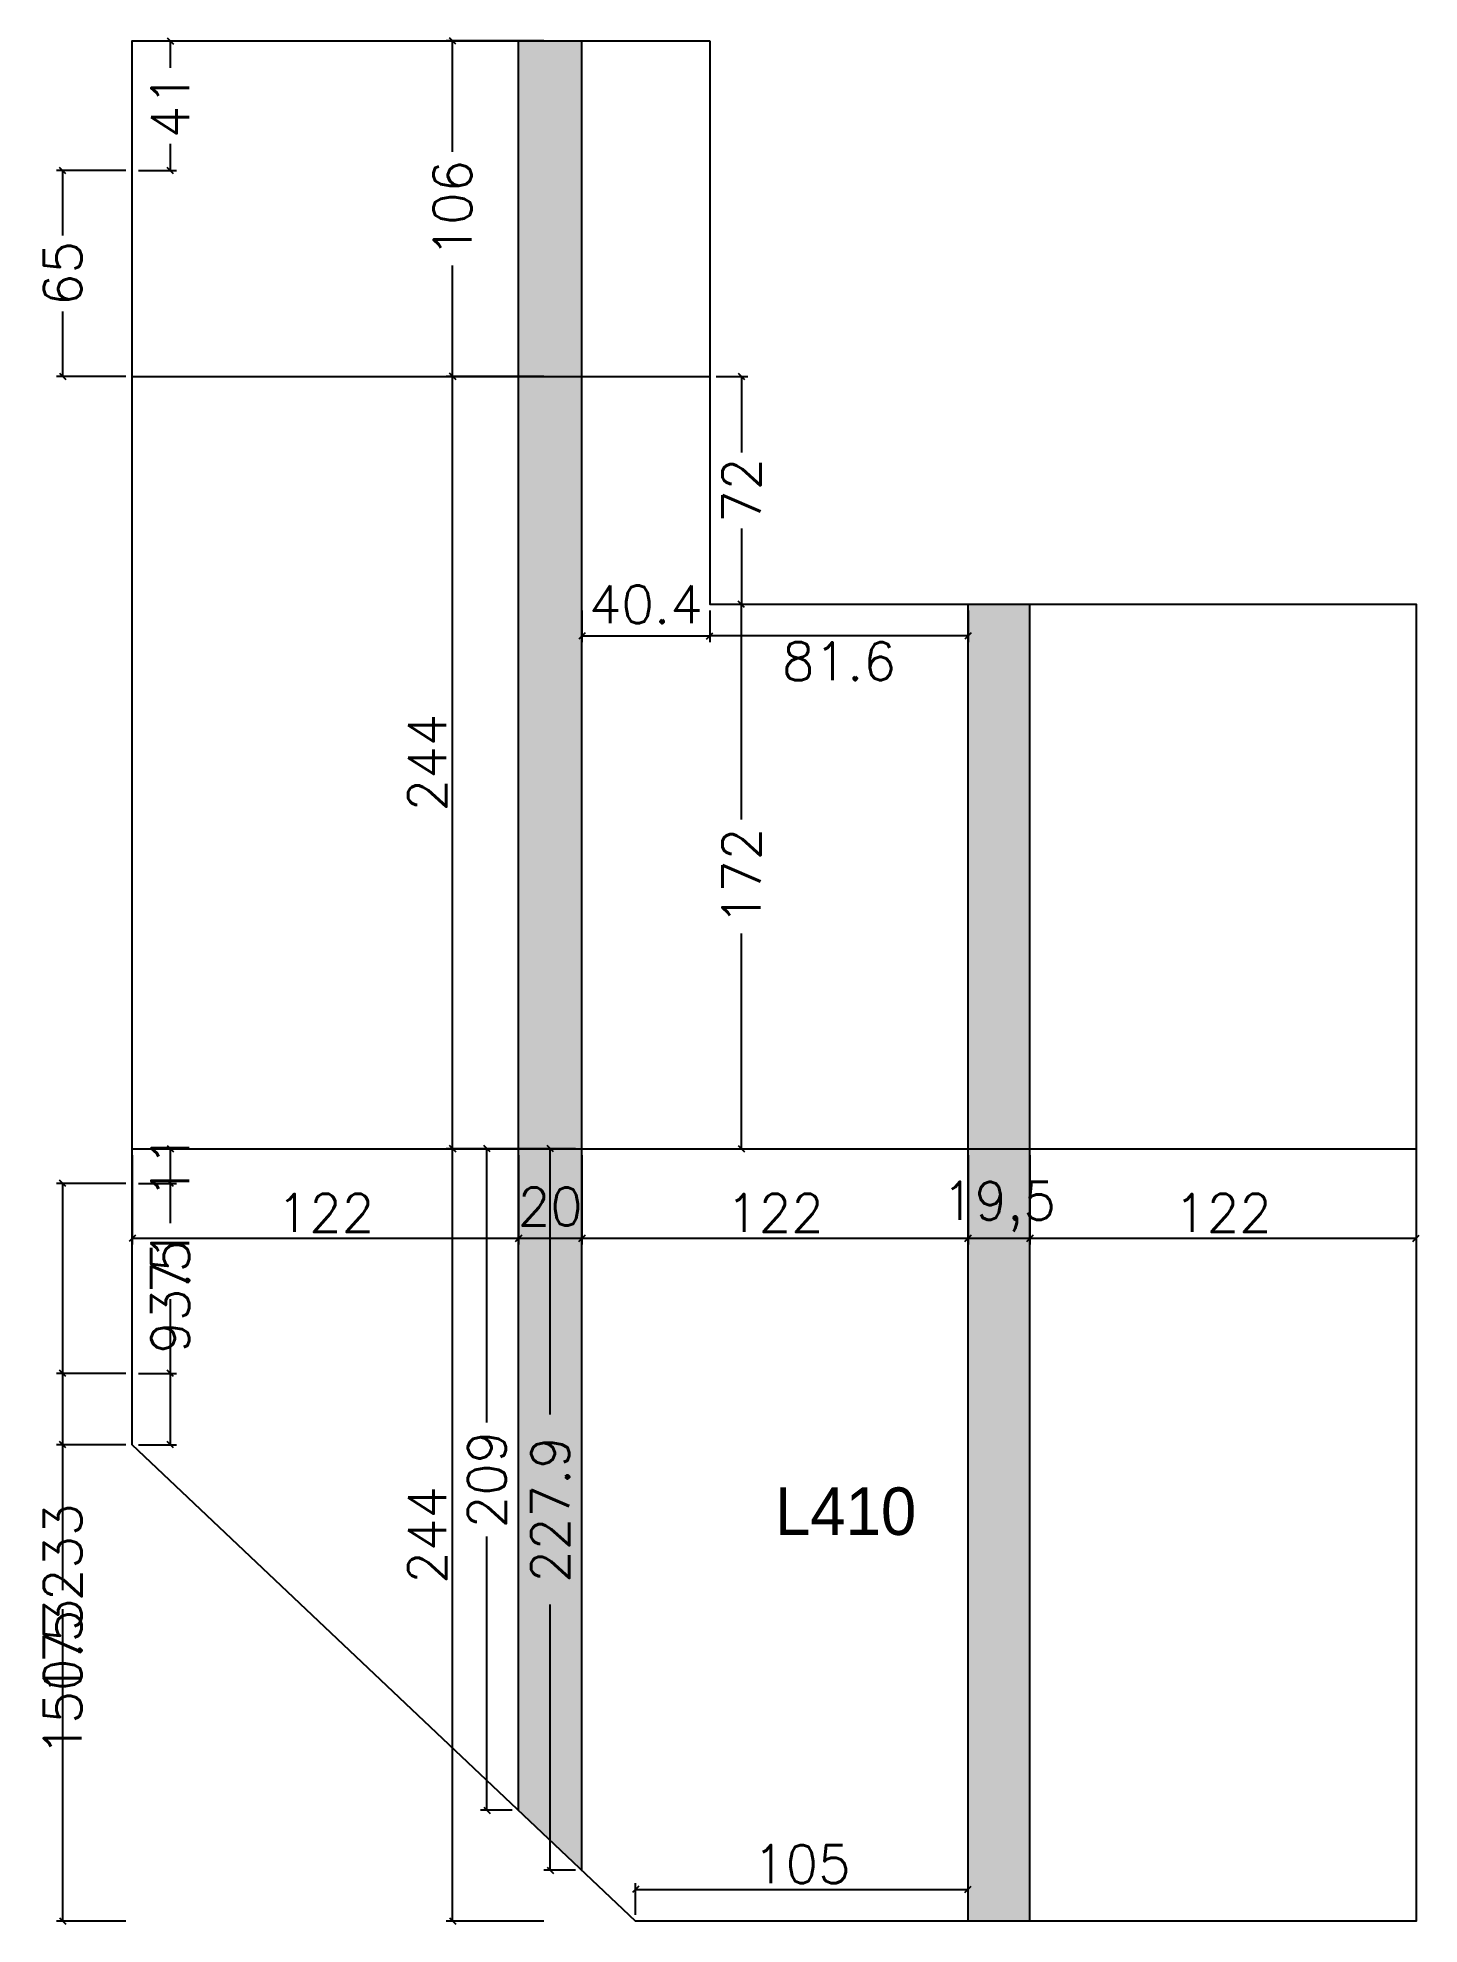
# Model space of a CAD drawing. Extents: x 2088 to 2525, y 2159 to 2755.
import ezdxf

# ---------------------------------------------------------------- set-up
doc = ezdxf.new("R2010")
doc.units = 0
for name, color, linetype in [('COTA', 241, 'Continuous'), ('Hachura', 251, 'Continuous'), ('NOMENCLATURA', 7, 'Continuous'), ('PAINEIS', 6, 'Continuous')]:
    doc.layers.add(name, color=color, linetype=linetype)
doc.styles.add('Romans', font='romans.shx', dxfattribs={"height": 12})
doc.dimstyles.new('cotas', dxfattribs={"dimtxt": 9, "dimasz": 2, "dimexe": 2, "dimexo": 2, "dimgap": 2, "dimtad": 1, "dimdec": 1, "dimzin": 12, "dimtxsty": 'Romans', "dimblk": 'OBLIQUE', "dimcen": 2.5, "dimclrd": 4, "dimclre": 4, "dimclrt": 240, "dimazin": 3, "dimtfac": 1, "dimtmove": 0, "dimatfit": 3})

# ---------------------------------------------------------------- blocks, each defined once
blk = doc.blocks.new('_OBLIQUE')
at = {"color": 0, "linetype": 'BYBLOCK'}
blk.add_line((-0.5, -0.5), (0.5, 0.5), dxfattribs=at)

msp = doc.modelspace()

# ---------------------------------------------------------------- hatches: boundary and pattern name
at = {"layer": 'Hachura'}
h = msp.add_hatch(color=8, dxfattribs=at)
h.dxf.hatch_style = 1
h.paths.add_polyline_path([(2240.09, 2754), (2260.09, 2754), (2260.09, 2176.08), (2240.09, 2195.01)])
h = msp.add_hatch(color=8, dxfattribs=at)
h.dxf.hatch_style = 1
h.paths.add_polyline_path([(2382.09, 2576), (2401.59, 2576), (2401.59, 2160.01), (2382.09, 2160.02)])

# ---------------------------------------------------------------- linework, layer by layer
at = {"layer": 'PAINEIS', "lineweight": 25}
for p, q in [((2240.09, 2195.01), (2240.09, 2754)), ((2260.09, 2176.08), (2260.09, 2754)), ((2382.09, 2160.02), (2382.09, 2576)), ((2401.59, 2160.01), (2401.59, 2576))]:
    msp.add_line(p, q, dxfattribs=at)
at = {"layer": 'PAINEIS'}
for p, q in [((2118.09, 2648), (2300.5, 2648)), ((2118.09, 2404), (2523.59, 2404))]:
    msp.add_line(p, q, dxfattribs=at)
msp.add_lwpolyline([(2300.5, 2754), (2300.5, 2576), (2523.59, 2576), (2523.59, 2160), (2277.05, 2160.03), (2118.09, 2310.49), (2118.09, 2333.03), (2118.09, 2333.03), (2118.09, 2393.03), (2118.09, 2393.03), (2118.09, 2713.03), (2118.09, 2713.03), (2118.09, 2754)], close=True, dxfattribs=at)

# ---------------------------------------------------------------- texts
at = {"layer": 'NOMENCLATURA'}
msp.add_text('L410', height=15, dxfattribs=at).set_placement((2321.09, 2282))

# ---------------------------------------------------------------- dimensions: what is measured, and where the dimension line sits
at = {"layer": 'COTA'}
for base, p1, p2, location, text in [((2130.09, 2754), (2118.09, 2754), (2118.09, 2713.03), (2130.09, 2733.51), '41'), ((2096.09, 2648), (2118.09, 2648), (2118.09, 2713.03), (2096.09, 2680.51), '65'), ((2310.5, 2648), (2300.5, 2648), (2300.5, 2576), (2310.5, 2612), '72'), ((2310.5, 2404), (2300.5, 2404), (2300.5, 2576), (2310.5, 2490), '172'), ((2130.09, 2404), (2118.09, 2404), (2118.09, 2393.03), (2130.09, 2398.52), '11'), ((2130.09, 2404), (2118.09, 2404), (2118.09, 2310.49), (2130.09, 2357.24), '93.5'), ((2130.09, 2404), (2118.09, 2404), (2118.09, 2333.03), (2130.09, 2368.52), '71'), ((2230.09, 2195.01), (2240.09, 2195.01), (2240.09, 2404), (2230.09, 2299.51), '209'), ((2250.09, 2176.08), (2260.09, 2176.08), (2260.09, 2404), (2250.09, 2290.04), '227.9'), ((2096.09, 2160), (2118.09, 2160), (2118.09, 2393.03), (2096.09, 2276.52), '233'), ((2096.09, 2160), (2118.09, 2160), (2118.09, 2333.03), (2096.09, 2246.52), '173'), ((2096.09, 2160), (2118.09, 2160), (2118.09, 2310.49), (2096.09, 2235.24), '150.5')]:
    msp.add_linear_dim(base=base, p1=p1, p2=p2, angle=90, location=location, text=text, dimstyle='cotas', override={"dimtmove": 2}, dxfattribs=at).render()
msp.add_linear_dim(base=(2219.23, 2648), p1=(2250.09, 2648), p2=(2250.09, 2754), angle=90, location=(2219.23, 2701), dimstyle='cotas', override={"dimtmove": 2}, dxfattribs=at).render()
for base, p1, p2 in [((2219.23, 2404), (2250.09, 2404), (2250.09, 2648)), ((2219.23, 2160), (2250.09, 2160), (2250.09, 2404))]:
    msp.add_linear_dim(base=base, p1=p1, p2=p2, angle=90, dimstyle='cotas', dxfattribs=at).render()
for base, p1, p2, text in [((2260.09, 2566), (2260.09, 2576), (2300.5, 2576), '40.4'), ((2382.09, 2566), (2382.09, 2576), (2300.5, 2576), '81.6'), ((2277.05, 2170.03), (2277.05, 2160.03), (2382.09, 2160.03), '105')]:
    msp.add_linear_dim(base=base, p1=p1, p2=p2, text=text, dimstyle='cotas', dxfattribs=at).render()
for base, p1, p2 in [((2118.09, 2375.73), (2118.09, 2404), (2240.09, 2404)), ((2240.09, 2375.73), (2240.09, 2404), (2260.09, 2404)), ((2260.09, 2375.73), (2260.09, 2404), (2382.09, 2404)), ((2382.09, 2375.73), (2382.09, 2404), (2401.59, 2404)), ((2401.59, 2375.73), (2401.59, 2404), (2523.59, 2404))]:
    msp.add_linear_dim(base=base, p1=p1, p2=p2, dimstyle='cotas', dxfattribs=at).render()

doc.saveas('drawing.dxf')
